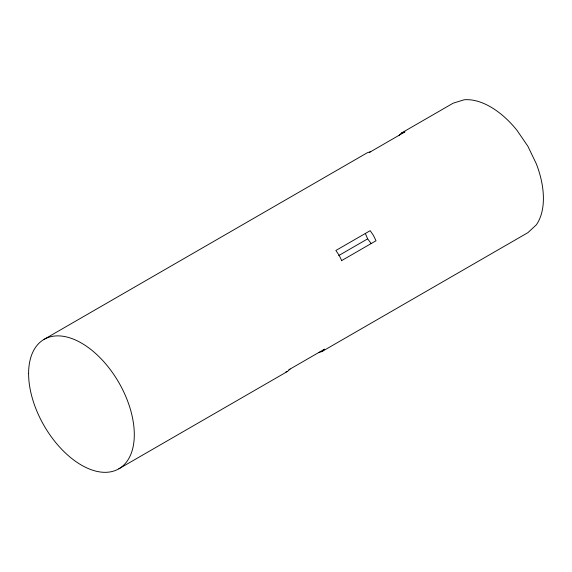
<?xml version="1.0" encoding="UTF-8"?>
<svg xmlns="http://www.w3.org/2000/svg" width="572" height="572" viewBox="0 0 572 572"><rect width="100%" height="100%" fill="white"/><g stroke="black" fill="none" stroke-linecap="round" stroke-linejoin="round"><path stroke-width="0.86" d="M399.163 135.242L401.694 132.897L453.174 103.175L464.121 99.793A74.746 43.157 60 0 1 516.974 130.309L527.92 146.325L536.322 163.814A74.746 43.157 60 0 1 536.322 224.846L527.92 232.64L322 351.523L318.704 352.538M118.826 468.826L287.552 371.414L290.083 369.069M322 351.523L324.531 349.177L288.853 369.777M44.08 339.36L367.374 152.71L370.67 151.694M369.419 152.417L404.99 131.882L401.694 132.897M338.674 255.591L367.653 238.853L371.156 243.558M341.412 260.732L376.011 240.762L373.48 235.492L370.184 230.673L335.864 250.486L339.16 255.305L341.691 260.575M285.907 371.922L287.552 371.414M365.329 233.476L367.653 238.853M28.6 373.58A74.746 43.157 60 0 0 107.879 472.207A74.746 43.157 60 0 0 107.879 366.502A74.746 43.157 60 0 0 28.6 373.58"/></g></svg>
